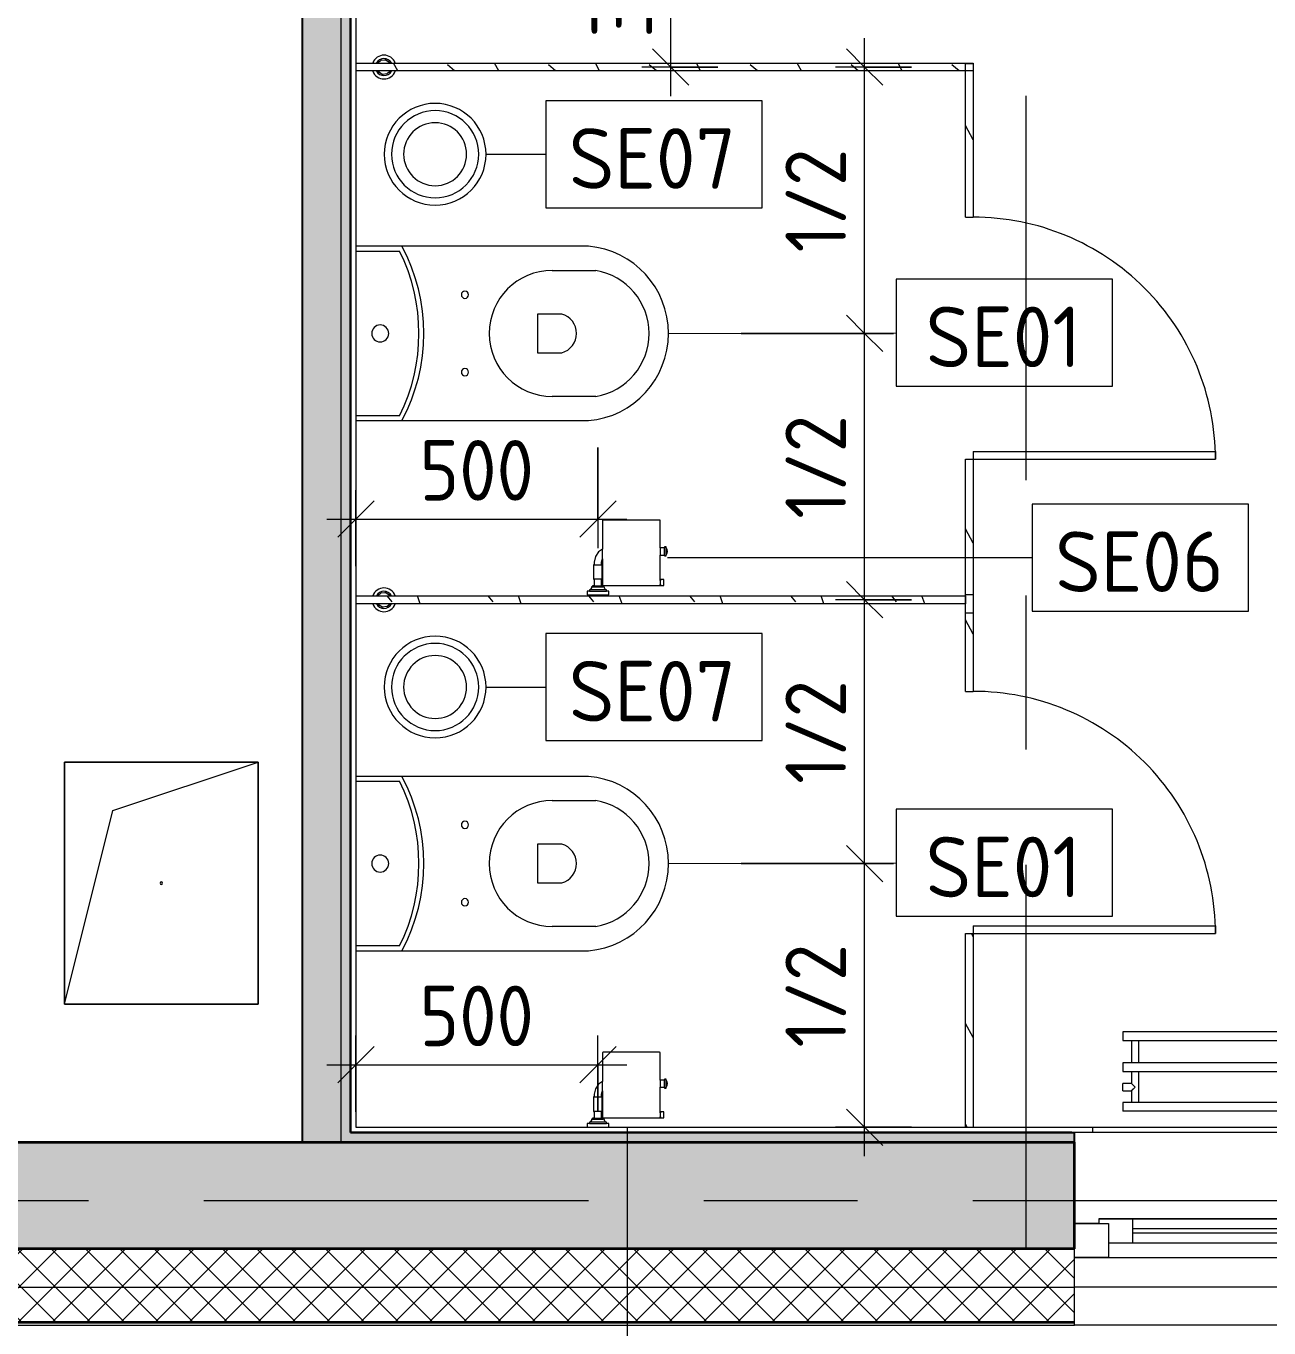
# Model space of a CAD drawing. Header units: millimetres. Extents: x 63482 to 319368, y -8553 to 29000.
# Drawn here: x 68496 to 71061, y -263 to 2425 of the extents above; entities that cross this region are included whole.
import ezdxf

# ---------------------------------------------------------------- set-up
doc = ezdxf.new("R2010")
doc.units = ezdxf.units.MM
doc.linetypes.add('Осевая', pattern=[1587.5, 317.5, -238.125, 793.75, -238.125])
for name, color, linetype, lineweight in [('A-ANNO-DIMS', 7, 'Continuous', 9), ('A-ANNO-DIMS-50', 7, 'Continuous', 9), ('A-DOOR', 7, 'Continuous', 9), ('A-GENM', 7, 'Continuous', 9), ('A-GLAZ', 7, 'Continuous', 9), ('A-GLAZ-1', 7, 'Continuous', 15), ('A-WALL', 7, 'Continuous', 9), ('I-WALL', 7, 'Continuous', 9), ('M-EQPM', 7, 'Continuous', 9), ('P-SANR-FIXT-IDEN', 7, 'Continuous', 9), ('Оси-2', 7, 'Осевая', 9)]:
    doc.layers.add(name, color=color, linetype=linetype, lineweight=lineweight)
for name, color, linetype, lineweight, true_color in [('A-DETL-GENF-1', 7, 'Continuous', 9, 0x4994b4), ('A-WALL-1', 7, 'Continuous', 25, 0x3c3c3c), ('A-WALL-2', 7, 'Continuous', 15, 0x3c3c3c), ('A-WALL-3', 7, 'Continuous', 35, 0x3c3c3c), ('A-WALL-FNSH-1', 7, 'Continuous', 15, 0x3c3c3c), ('A-WALL-FNSH-2', 7, 'Continuous', 9, 0x3c3c3c), ('P-SANR-FIXT-1', 7, 'Continuous', 15, 0x4994b4), ('S-WALL-ANLY', 7, 'Continuous', 15, 0x008040), ('S-WALL-ANLY-1', 7, 'Continuous', 5, 0x008040)]:
    doc.layers.add(name, color=color, linetype=linetype, lineweight=lineweight, true_color=true_color)
doc.styles.add('GOST Common', font='GOST_Common.ttf', dxfattribs={"height": 125})
doc.styles.add('ISOCPEUR', font='isocpeur.ttf', dxfattribs={"width": 0.9, "height": 125})
doc.dimstyles.new('ISO-2_5_0_9К_БОЛЬШОЙ', dxfattribs={"dimscale": 304.8, "dimtxt": 124.497647, "dimasz": 0.246063, "dimexe": 0.19685, "dimexo": 0.492126, "dimgap": 0, "dimtad": 1, "dimdec": 0, "dimrnd": 10, "dimzin": 0, "dimdsep": 46, "dimtxsty": 'ISOCPEUR', "dimblk1": 'OBLIQUE', "dimblk2": 'OBLIQUE', "dimsah": 1, "dimcen": 0.09, "dimdle": 0.19685, "dimazin": 0, "dimtfac": 1, "dimtdec": 4, "dimtix": 1, "dimtmove": 0, "dimatfit": 3, "dimfxl": 1, "dimtvp": 1, "dimtolj": 1, "dimtzin": 0, "dimarcsym": 2})
pattern_1 = [(0, (0, 0), (60.96, 15.24), [5.029, -40.691, 5.029, -40.691, -243.84]), (0, (0, 0), (60.96, 15.24), [-91.44, 5.029, -86.411, 5.029, -40.691, -106.68]), (0, (0, 0), (60.96, 15.24), [-228.6, 5.029, -25.451, 5.029, -71.171]), (120, (22.86, 7.62), (-43.678227, 45.1729086), [5.029, -40.691, 5.029, -40.691, -243.84]), (120, (22.86, 7.62), (-43.678227, 45.1729086), [-91.44, 5.029, -86.411, 5.029, -40.691, -106.68]), (120, (22.86, 7.62), (-43.678227, 45.1729086), [-228.6, 5.029, -25.451, 5.029, -71.171]), (240, (30.48, 38.1), (-17.281773, -60.4129086), [5.029, -40.691, 5.029, -40.691, -243.84]), (240, (30.48, 38.1), (-17.281773, -60.4129086), [-91.44, 5.029, -86.411, 5.029, -40.691, -106.68]), (240, (30.48, 38.1), (-17.281773, -60.4129086), [-228.6, 5.029, -25.451, 5.029, -71.171])]
pattern_2 = [(18.435, (-1212.785, 70388.855), (416.499926, 208.249954), [79.025, -579.519]), (49.399, (-1137.815, 70413.845), (1041.243719, 1249.505702), [38.399, -1881.572]), (46.848, (-1112.825, 70234.75), (2915.4795762, 3123.7701515), [91.346, -4475.934]), (19.983, (-1050.35, 70301.39), (1666.001328, 624.746965), [48.75, -2388.754]), (0, (-1212.79, 70318.05), (208.25, 208.25), [41.65, -166.6]), (28.443, (-1171.135, 70318.05), (-2707.2483879, -1457.75313005), [113.682, -5570.435]), (354.289, (-1071.175, 70372.195), (-1874.2483835, 208.263648), [41.858, -2051.029]), (39.806, (-1029.525, 70368.03), (-1041.24396, -833.007541), [32.53, -1593.955])]
pattern_3 = [(18.435, (-151, 70388.855), (416.499926, 208.249954), [79.025, -579.519]), (49.399, (-76.03, 70413.845), (1041.243719, 1249.505702), [38.399, -1881.572]), (46.848, (-51.04, 70234.75), (2915.4795762, 3123.7701515), [91.346, -4475.934]), (19.983, (11.435, 70301.39), (1666.001328, 624.746965), [48.75, -2388.754]), (0, (-151, 70318.05), (208.25, 208.25), [41.65, -166.6]), (28.443, (-109.35, 70318.05), (-2707.2483879, -1457.75313005), [113.682, -5570.435]), (354.289, (-9.39, 70372.195), (-1874.2483835, 208.263648), [41.858, -2051.029]), (39.806, (32.26, 70368.03), (-1041.24396, -833.007541), [32.53, -1593.955])]

# ---------------------------------------------------------------- blocks, each defined once
blk = doc.blocks.new('120_Окно_СКБ_1Ст - 120_Окно_СКБ_1Ст 900х2500_h_-V1-Фрагмент 3_1')
at = {"layer": 'A-GLAZ'}
for p, q in [((450, -57), (-450, -57)), ((-330, -107), (330, -107)), ((-450, -127), (-400, -127)), ((330, -117), (-330, -117)), ((400, -127), (450, -127))]:
    blk.add_line(p, q, dxfattribs=at)
at = {"layer": 'A-GLAZ-1'}
for p, q in [((-450, -127), (-450, -57)), ((-450, -57), (-380, -57)), ((-380, -57), (-380, -127)), ((380, -127), (380, -57)), ((380, -57), (450, -57)), ((450, -57), (450, -127)), ((380, -87), (-380, -87)), ((-380, -87), (-380, -127)), ((-330, -137), (-330, -87)), ((330, -137), (330, -87)), ((380, -127), (380, -87)), ((-380, -127), (-450, -127)), ((-380, -127), (-400, -127)), ((-400, -127), (-400, -137)), ((450, -127), (380, -127)), ((400, -127), (380, -127)), ((400, -137), (400, -127)), ((-400, -137), (400, -137)), ((400, -137), (-400, -137))]:
    blk.add_line(p, q, dxfattribs=at)
blk = doc.blocks.new('GM_Отверстие прямоугольное _в плите_ - Отверстие-21609437-Фрагмент 3_1')
at = {"layer": 'A-GENM'}
for p, q in [((-200, -250), (-200, 250)), ((-200, 250), (200, 250)), ((200, 250), (-200, 250)), ((-200, 250), (-200, -250)), ((-100, 150), (200, 250)), ((200, 250), (200, -250)), ((200, -250), (200, 250)), ((-200, -250), (-100, 150)), ((200, -250), (-200, -250)), ((-200, -250), (200, -250))]:
    blk.add_line(p, q, dxfattribs=at)
for start, end in [(360, 180), (180, 360)]:
    blk.add_arc((0, 0), 2.5, start, end, dxfattribs=at)
blk = doc.blocks.new('radiator_prado_classic_z_tip_30_po exemplyaru - Classic Z Тип 30-500-V3-Фрагмент 3_1')
at = {"layer": 'M-EQPM'}
for p, q in [((0, 228), (0, 210)), ((700, 228), (0, 228)), ((700, 210), (700, 228)), ((0, 210), (700, 210)), ((17.5, 210), (17.5, 164)), ((32.5, 164), (32.5, 210)), ((667.5, 210), (667.5, 164)), ((682.5, 164), (682.5, 210)), ((700, 164), (0, 164)), ((0, 164), (0, 146)), ((700, 146), (700, 164)), ((0, 146), (700, 146)), ((17.5, 146), (17.5, 121.5)), ((32.5, 82), (32.5, 146)), ((667.5, 146), (667.5, 82)), ((682.5, 121.5), (682.5, 146)), ((17.5, 121.5), (0, 121.5)), ((0, 106.5), (0, 121.5)), ((700, 121.5), (682.5, 121.5)), ((700, 121.5), (700, 106.5)), ((0, 106.5), (17.5, 106.5)), ((700, 82), (0, 82)), ((0, 82), (0, 64)), ((17.5, 106.5), (17.5, 82)), ((682.5, 82), (682.5, 106.5)), ((682.5, 106.5), (700, 106.5)), ((700, 64), (700, 82)), ((700, 64), (0, 64))]:
    blk.add_line(p, q, dxfattribs=at)
for points, knots in [([(25, 114), (24.5, 114.5), (23.6, 115.4), (22.4, 116.6), (21.6, 117.4), (21.1, 117.9), (20.8, 118.2), (20.5, 118.5), (20.2, 118.8), (19.8, 119.1), (19.6, 119.4), (19.3, 119.7), (19, 120), (18.7, 120.3), (18.5, 120.5), (18.3, 120.7), (18.1, 120.9), (17.9, 121.1), (17.8, 121.2), (17.7, 121.3), (17.5, 121.5), (17.5, 121.5), (17.5, 121.5)], [0, 0, 0, 0, 0.142857, 0.285714, 0.357143, 0.392857, 0.428571, 0.464286, 0.5, 0.535714, 0.571429, 0.607143, 0.642857, 0.678571, 0.714286, 0.75, 0.785714, 0.821429, 0.857143, 0.892857, 0.928571, 1, 1, 1, 1]), ([(17.5, 106.5), (17.5, 106.5), (17.5, 106.5), (17.7, 106.7), (17.8, 106.8), (17.9, 106.9), (18.1, 107.1), (18.3, 107.3), (18.5, 107.5), (18.7, 107.7), (19, 108), (19.3, 108.3), (19.6, 108.6), (19.8, 108.9), (20.3, 109.3), (20.7, 109.7), (21.1, 110.1), (21.6, 110.6), (22.4, 111.4), (23.6, 112.6), (24.5, 113.5), (25, 114)], [0, 0, 0, 0, 0.071429, 0.107143, 0.142857, 0.178571, 0.214286, 0.25, 0.285714, 0.321429, 0.357143, 0.392857, 0.428571, 0.464286, 0.5, 0.571429, 0.607143, 0.642857, 0.714286, 0.857143, 1, 1, 1, 1]), ([(675, 114), (675.5, 114.5), (676.4, 115.4), (677.6, 116.6), (678.4, 117.4), (678.9, 117.9), (679.2, 118.2), (679.5, 118.5), (679.8, 118.8), (680.1, 119.2), (680.4, 119.4), (680.7, 119.7), (681, 120), (681.3, 120.3), (681.5, 120.5), (681.7, 120.7), (681.9, 120.9), (682.1, 121.1), (682.2, 121.2), (682.3, 121.3), (682.5, 121.5), (682.5, 121.5), (682.5, 121.5)], [0, 0, 0, 0, 0.142857, 0.285714, 0.357143, 0.392857, 0.428571, 0.464286, 0.5, 0.535714, 0.571429, 0.607143, 0.642857, 0.678571, 0.714286, 0.75, 0.785714, 0.821429, 0.857143, 0.892857, 0.928571, 1, 1, 1, 1]), ([(682.5, 106.5), (682.5, 106.5), (682.5, 106.5), (682.3, 106.7), (682.2, 106.8), (682.1, 106.9), (681.9, 107.1), (681.7, 107.3), (681.5, 107.5), (681.3, 107.7), (681, 108), (680.7, 108.3), (680.4, 108.6), (680.1, 108.8), (679.7, 109.3), (679.3, 109.7), (678.9, 110.1), (678.4, 110.6), (677.6, 111.4), (676.4, 112.6), (675.5, 113.5), (675, 114)], [0, 0, 0, 0, 0.071429, 0.107143, 0.142857, 0.178571, 0.214286, 0.25, 0.285714, 0.321429, 0.357143, 0.392857, 0.428571, 0.464286, 0.5, 0.571429, 0.607143, 0.642857, 0.714286, 0.857143, 1, 1, 1, 1])]:
    blk.add_open_spline(points, degree=3, knots=knots, dxfattribs=at)
blk = doc.blocks.new('131_Сантехническая перегородка_Дверь - СД-1-29846662-Фрагмент 3_1')
at = {"layer": 'A-DOOR'}
h = blk.add_hatch(dxfattribs=at)
h.set_pattern_fill('FP_12', color=256, style=0, pattern_type=2)
h.set_pattern_definition(pattern_2)
h.paths.add_polyline_path([(817.3, 8), (817.3, -8), (1134.7, -8), (1134.7, 8)])
at = {"layer": 'A-GENM'}
h = blk.add_hatch(dxfattribs=at)
h.set_pattern_fill('FP_12', color=256, style=0, pattern_type=2)
h.set_pattern_definition(pattern_2)
h.paths.add_polyline_path([(0, 8), (0, -8), (317.3, -8), (317.3, 8)])
at = {"layer": 'A-DOOR'}
for p, q in [((333.3, -8), (317.3, -8)), ((317.3, -8), (317.3, -508)), ((333.3, -8), (333.3, -508)), ((333.3, -508), (317.3, -508))]:
    blk.add_line(p, q, dxfattribs=at)
blk.add_arc((317.3, -8), 500, 270, 0, dxfattribs=at)
at = {"layer": 'A-GENM'}
for p, q in [((0, 8), (317.3, 8)), ((0, 8), (0, -8)), ((317.3, 8), (317.3, -8)), ((817.3, 8), (1134.7, 8)), ((817.3, 8), (817.3, -8)), ((1134.7, 8), (1134.7, -8)), ((317.3, -8), (0, -8)), ((1134.7, -8), (817.3, -8))]:
    blk.add_line(p, q, dxfattribs=at)
blk = doc.blocks.new('131_Сантехническая перегородка_Дверь_сдвиг_ - СД-1-30819161-Фрагмент 3_1')
at = {"layer": 'A-DOOR'}
h = blk.add_hatch(dxfattribs=at)
h.set_pattern_fill('FP_15', color=256, style=0, pattern_type=2)
h.set_pattern_definition(pattern_3)
h.paths.add_polyline_path([(900, 8), (900, -8), (1100, -8), (1100, 8)])
at = {"layer": 'A-GENM'}
h = blk.add_hatch(dxfattribs=at)
h.set_pattern_fill('FP_15', color=256, style=0, pattern_type=2)
h.set_pattern_definition(pattern_3)
h.paths.add_polyline_path([(0, 8), (0, -8), (400, -8), (400, 8)])
at = {"layer": 'A-DOOR'}
for p, q in [((416, -8), (400, -8)), ((400, -8), (400, -508)), ((416, -8), (416, -508)), ((416, -508), (400, -508))]:
    blk.add_line(p, q, dxfattribs=at)
blk.add_arc((400, -8), 500, 270, 0, dxfattribs=at)
at = {"layer": 'A-GENM'}
for p, q in [((0, 8), (400, 8)), ((400, 8), (400, -8)), ((900, 8), (1100, 8)), ((900, 8), (900, -8)), ((1100, 8), (1100, -8)), ((400, -8), (0, -8)), ((1100, -8), (900, -8))]:
    blk.add_line(p, q, dxfattribs=at)
blk = doc.blocks.new('131_Сантехническая перегородка - СП-4-30850764-Фрагмент 3_1')
at = {"layer": 'A-GENM'}
h = blk.add_hatch(dxfattribs=at)
h.set_pattern_fill('FP_16', color=256, style=0, pattern_type=2)
h.set_pattern_definition([(108.435, (-69066.66, -2340), (-208.249954, 416.499926), [79.025, -579.519]), (139.399, (-69091.653, -2265.03), (-1249.505702, 1041.243719), [38.399, -1881.572]), (136.848, (-68912.558, -2240.04), (-3123.769422, 2915.4788923), [91.346, -4475.934]), (109.983, (-68979.198, -2177.565), (-624.746965, 1666.001328), [48.75, -2388.754]), (90, (-68995.86, -2340), (-208.25, 208.25), [41.65, -166.6]), (118.443, (-68995.858, -2298.35), (1457.75313005, -2707.2483879), [113.682, -5570.435]), (84.289, (-69050.003, -2198.39), (-208.263648, -1874.2483835), [41.858, -2051.029]), (129.806, (-69045.838, -2156.74), (833.007541, -1041.24396), [32.53, -1593.955])])
h.paths.add_polyline_path([(1330, -8), (1330, 8), (56.1, 8), (56.1, -8), (748.1, -8)])
for p, q in [((56.1, 8), (1330, 8)), ((1330, 8), (1330, -8)), ((1330, -8), (56.1, -8))]:
    blk.add_line(p, q, dxfattribs=at)
at = {"layer": 'A-GENM', "flags": 128}
for points in [[(126.7, 8), (117.9, 14.5), (107.1, 13.4), (101.1, 8)], [(101.1, -8), (109.9, -14.5), (120.7, -13.4), (126.7, -8)]]:
    blk.add_lwpolyline(points, dxfattribs=at)
at = {"layer": 'A-GENM'}
for radius, start, end in [(24.6, 19.9113, 160.0887), (17.6, 28.9731, 151.0269), (15.1, 126.8617, 139.5341), (15.1, 78.8699, 82.6459), (15.1, 40.4659, 53.124), (24.6, 199.9113, 340.0887), (17.6, 208.9731, 331.0269), (15.1, 220.4659, 233.124), (15.1, 258.8699, 262.6459), (15.1, 306.8617, 319.5341)]:
    blk.add_arc((113.9, 0), radius, start, end, dxfattribs=at)
blk = doc.blocks.new('131_Сантехническая перегородка - СП-4-30850728-Фрагмент 3_1')
at = {"layer": 'A-GENM'}
h = blk.add_hatch(dxfattribs=at)
h.set_pattern_fill('FP_17', color=256, style=0, pattern_type=2)
h.set_pattern_definition([(108.435, (-69050.52, -1240), (-208.249954, 416.499926), [79.025, -579.519]), (139.399, (-69075.51, -1165.03), (-1249.505702, 1041.243719), [38.399, -1881.572]), (136.848, (-68896.414, -1140.04), (-3123.769422, 2915.4788923), [91.346, -4475.934]), (109.983, (-68963.054, -1077.565), (-624.746965, 1666.001328), [48.75, -2388.754]), (90, (-68979.71, -1240), (-208.25, 208.25), [41.65, -166.6]), (118.443, (-68979.714, -1198.35), (1457.75313005, -2707.2483879), [113.682, -5570.435]), (84.289, (-69033.86, -1098.39), (-208.263648, -1874.2483835), [41.858, -2051.029]), (129.806, (-69029.694, -1056.74), (833.007541, -1041.24396), [32.53, -1593.955])])
h.paths.add_polyline_path([(1330, -8), (1330, 8), (72.2, 8), (72.2, -8), (764.2, -8)])
for p, q in [((72.2, 8), (1330, 8)), ((1330, 8), (1330, -8)), ((1330, -8), (72.2, -8))]:
    blk.add_line(p, q, dxfattribs=at)
at = {"layer": 'A-GENM', "flags": 128}
for points in [[(142.8, 8), (134.1, 14.5), (123.2, 13.4), (117.3, 8)], [(117.3, -8), (126, -14.5), (136.9, -13.4), (142.8, -8)]]:
    blk.add_lwpolyline(points, dxfattribs=at)
at = {"layer": 'A-GENM'}
for radius, start, end in [(24.6, 19.9113, 160.0887), (17.6, 28.9731, 151.0269), (15.1, 126.8617, 139.5341), (15.1, 78.8699, 82.6459), (15.1, 40.4659, 53.124), (24.6, 199.9113, 340.0887), (17.6, 208.9731, 331.0269), (15.1, 220.4659, 233.124), (15.1, 258.8699, 262.6459), (15.1, 306.8617, 319.5341)]:
    blk.add_arc((130, 0), radius, start, end, dxfattribs=at)
blk = doc.blocks.new('мусорная корзина - Round_ Metal-30590745-Фрагмент 3_1')
at = {"layer": 'P-SANR-FIXT-1'}
for radius, start, end in [(105, 0, 180), (90, 360, 180), (65, 0, 180), (105, 180, 360), (90, 180, 360), (65, 180, 360)]:
    blk.add_arc((0, 0), radius, start, end, dxfattribs=at)
blk = doc.blocks.new('WC Seat_2 with Cistern-Wall Based - 640 x 360mm-30580118-Фрагмент 3_1')
at = {"layer": 'P-SANR-FIXT-1'}
for p, q in [((-55, 485.5), (-55, 100.5)), ((-5, 410.5), (-5, 500.5)), ((255, 500.5), (255, 410.5)), ((305, 100.5), (305, 485.5)), ((85, 430.5), (85, 380.5)), ((165, 380.5), (165, 430.5)), ((85, 380.5), (165, 380.5)), ((-55, 100.5), (-55, 5.5)), ((-45, 5.5), (-45, 95.6)), ((295, 95.6), (295, 5.5)), ((305, 5.5), (305, 100.5))]:
    blk.add_line(p, q, dxfattribs=at)
for centre, radius, start, end in [((125, 469.8), 180.7, 4.9791, 175.0209), ((125, 478.7), 131.8, 9.5273, 170.4727), ((125, 418.8), 41.7, 16.2602, 163.7398), ((125, 410.5), 130, 180, 360), ((45, 230.5), 7.5, 0, 180), ((45, 230.5), 7.5, 180, 360), ((205, 230.5), 7.5, 0, 180), ((205, 230.5), 7.5, 180, 360), ((125, -237), 382.5, 61.9275, 118.0725), ((125, -247), 382.5, 63.6122, 116.3878), ((125, 55.5), 17.5, 0, 180), ((125, 55.5), 17.5, 180, 360)]:
    blk.add_arc(centre, radius, start, end, dxfattribs=at)
blk = doc.blocks.new('Sanitary_Toilet-Accessories_Gessi_Wall-mounted-paper-roll-holder-65449 - Chrome-30916167-Фрагмент 3_1')
at = {"layer": 'A-DETL-GENF-1'}
for p, q in [((69687.4, 1404.7), (69685.8, 1404.5)), ((69685.8, 1404.5), (69685.8, 1344.4)), ((69803.5, 1404.7), (69687.4, 1404.7)), ((69804.8, 1404.5), (69803.5, 1404.7)), ((69804.8, 1347.5), (69804.8, 1404.5)), ((69685.8, 1344.4), (69677.4, 1338.8)), ((69685.8, 1324.9), (69685.8, 1344.4)), ((69804.8, 1347.5), (69804.8, 1332.5)), ((69813.8, 1347.5), (69804.8, 1347.5)), ((69813.8, 1349.5), (69813.8, 1347.5)), ((69817.3, 1349.5), (69813.8, 1349.5)), ((69813.8, 1332.5), (69813.8, 1347.5)), ((69817.3, 1347.5), (69817.3, 1349.5)), ((69817.3, 1332.5), (69817.3, 1347.5)), ((69819.1, 1344), (69817.3, 1347.5)), ((69671, 1329.3), (69668.8, 1318)), ((69668.8, 1318), (69668.8, 1312.5)), ((69677.4, 1338.8), (69671, 1329.3)), ((69683.8, 1318), (69684.9, 1323.5)), ((69683.8, 1312.5), (69683.8, 1318)), ((69684.9, 1323.5), (69685.8, 1324.9)), ((69685.8, 1324.9), (69685.8, 1279.7)), ((69804.8, 1332.5), (69813.8, 1332.5)), ((69804.8, 1279.7), (69804.8, 1332.5)), ((69813.8, 1332.5), (69813.8, 1330.5)), ((69813.8, 1330.5), (69817.3, 1330.5)), ((69817.3, 1332.5), (69819.1, 1336)), ((69817.3, 1330.5), (69817.3, 1332.5)), ((69819.8, 1340), (69819.1, 1344)), ((69819.1, 1336), (69819.8, 1340)), ((69667.3, 1312.5), (69667.3, 1282.5)), ((69668.8, 1312.5), (69667.3, 1312.5)), ((69668.8, 1312.5), (69683.8, 1312.5)), ((69685.3, 1312.5), (69683.8, 1312.5)), ((69685.3, 1282.5), (69685.3, 1312.5)), ((69663, 1264.5), (69662, 1262.6)), ((69663.3, 1266.5), (69663, 1264.5)), ((69665.3, 1266.5), (69663.3, 1266.5)), ((69665.3, 1269), (69665.3, 1266.5)), ((69668.8, 1269), (69665.3, 1269)), ((69665.3, 1266.5), (69687.3, 1266.5)), ((69667.3, 1282.5), (69668.8, 1282.5)), ((69667.3, 1269), (69685.8, 1269)), ((69683.8, 1282.5), (69668.8, 1282.5)), ((69668.8, 1282.5), (69668.8, 1269)), ((69683.8, 1282.5), (69685.3, 1282.5)), ((69683.8, 1279.7), (69683.8, 1282.5)), ((69683.8, 1271.7), (69683.8, 1279.7)), ((69685.8, 1279.7), (69683.8, 1279.7)), ((69683.8, 1271.7), (69685.8, 1271.7)), ((69683.8, 1269), (69683.8, 1271.7)), ((69687.3, 1269), (69683.8, 1269)), ((69685.8, 1279.7), (69685.8, 1271.7)), ((69685.8, 1271.7), (69685.8, 1269.7)), ((69685.8, 1269.7), (69804.8, 1269.7)), ((69687.3, 1266.5), (69687.3, 1269)), ((69689.3, 1266.5), (69687.3, 1266.5)), ((69689.6, 1264.5), (69689.3, 1266.5)), ((69690.5, 1262.6), (69689.6, 1264.5)), ((69804.8, 1279.7), (69804.8, 1271.7)), ((69805.8, 1279.7), (69804.8, 1279.7)), ((69804.8, 1271.7), (69805.8, 1271.7)), ((69804.8, 1269.7), (69804.8, 1271.7)), ((69805.8, 1281.7), (69805.8, 1279.7)), ((69812.3, 1281.7), (69805.8, 1281.7)), ((69805.8, 1271.7), (69805.8, 1279.7)), ((69805.8, 1271.7), (69805.8, 1269.7)), ((69805.8, 1269.7), (69812.3, 1269.7)), ((69812.3, 1269.7), (69812.3, 1281.7)), ((69653.8, 1258), (69653.8, 1250)), ((69658.8, 1258), (69653.8, 1258)), ((69653.8, 1250), (69698.8, 1250)), ((69660.5, 1261.2), (69658.8, 1260.5)), ((69693.7, 1260.5), (69658.8, 1260.5)), ((69658.8, 1260.5), (69658.8, 1258)), ((69658.8, 1258), (69693.8, 1258)), ((69662, 1262.6), (69660.5, 1261.2)), ((69692, 1261.2), (69690.5, 1262.6)), ((69693.7, 1260.5), (69692, 1261.2)), ((69693.8, 1258), (69693.7, 1260.5)), ((69698.8, 1258), (69693.8, 1258)), ((69698.8, 1250), (69698.8, 1258))]:
    blk.add_line(p, q, dxfattribs=at)
blk = doc.blocks.new('Sanitary_Toilet-Accessories_Gessi_Wall-mounted-paper-roll-holder-65449 - Chrome-V16-Фрагмент 3_1')
at = {"layer": 'A-DETL-GENF-1'}
for p, q in [((69687.4, 305.7), (69685.8, 305.6)), ((69685.8, 305.6), (69685.8, 245.4)), ((69803.5, 305.7), (69687.4, 305.7)), ((69804.8, 305.6), (69803.5, 305.7)), ((69804.8, 248.5), (69804.8, 305.6)), ((69685.8, 245.4), (69677.4, 239.9)), ((69685.8, 225.9), (69685.8, 245.4)), ((69804.8, 248.5), (69804.8, 233.5)), ((69813.8, 248.5), (69804.8, 248.5)), ((69813.8, 250.5), (69813.8, 248.5)), ((69817.3, 250.5), (69813.8, 250.5)), ((69813.8, 233.5), (69813.8, 248.5)), ((69817.3, 248.5), (69817.3, 250.5)), ((69817.3, 233.5), (69817.3, 248.5)), ((69819.1, 245), (69817.3, 248.5)), ((69819.8, 241), (69819.1, 245)), ((69671, 230.3), (69668.8, 219)), ((69668.8, 219), (69668.8, 213.5)), ((69677.4, 239.9), (69671, 230.3)), ((69683.8, 219), (69684.9, 224.5)), ((69683.8, 213.5), (69683.8, 219)), ((69684.9, 224.5), (69685.8, 225.9)), ((69685.8, 225.9), (69685.8, 180.7)), ((69804.8, 233.5), (69813.8, 233.5)), ((69804.8, 180.7), (69804.8, 233.5)), ((69813.8, 233.5), (69813.8, 231.5)), ((69813.8, 231.5), (69817.3, 231.5)), ((69817.3, 233.5), (69819.1, 237)), ((69817.3, 231.5), (69817.3, 233.5)), ((69819.1, 237), (69819.8, 241)), ((69667.3, 213.5), (69667.3, 183.5)), ((69668.8, 213.5), (69667.3, 213.5)), ((69668.8, 213.5), (69683.8, 213.5)), ((69685.3, 213.5), (69683.8, 213.5)), ((69685.3, 183.5), (69685.3, 213.5)), ((69660.5, 162.2), (69658.8, 161.5)), ((69693.7, 161.5), (69658.8, 161.5)), ((69658.8, 161.5), (69658.8, 159)), ((69662, 163.6), (69660.5, 162.2)), ((69663, 165.5), (69662, 163.6)), ((69663.3, 167.5), (69663, 165.5)), ((69665.3, 167.5), (69663.3, 167.5)), ((69665.3, 170), (69665.3, 167.5)), ((69668.8, 170), (69665.3, 170)), ((69665.3, 167.5), (69687.3, 167.5)), ((69667.3, 183.5), (69668.8, 183.5)), ((69667.3, 170), (69685.8, 170)), ((69683.8, 183.5), (69668.8, 183.5)), ((69668.8, 183.5), (69668.8, 170)), ((69683.8, 183.5), (69685.3, 183.5)), ((69683.8, 180.7), (69683.8, 183.5)), ((69683.8, 172.7), (69683.8, 180.7)), ((69685.8, 180.7), (69683.8, 180.7)), ((69683.8, 172.7), (69685.8, 172.7)), ((69683.8, 170), (69683.8, 172.7)), ((69687.3, 170), (69683.8, 170)), ((69685.8, 180.7), (69685.8, 172.7)), ((69685.8, 172.7), (69685.8, 170.7)), ((69685.8, 170.7), (69804.8, 170.7)), ((69687.3, 167.5), (69687.3, 170)), ((69689.3, 167.5), (69687.3, 167.5)), ((69689.6, 165.5), (69689.3, 167.5)), ((69690.5, 163.6), (69689.6, 165.5)), ((69692, 162.2), (69690.5, 163.6)), ((69693.7, 161.5), (69692, 162.2)), ((69693.8, 159), (69693.7, 161.5)), ((69804.8, 180.7), (69804.8, 172.7)), ((69805.8, 180.7), (69804.8, 180.7)), ((69804.8, 172.7), (69805.8, 172.7)), ((69804.8, 170.7), (69804.8, 172.7)), ((69805.8, 182.7), (69805.8, 180.7)), ((69812.3, 182.7), (69805.8, 182.7)), ((69805.8, 172.7), (69805.8, 180.7)), ((69805.8, 172.7), (69805.8, 170.7)), ((69805.8, 170.7), (69812.3, 170.7)), ((69812.3, 170.7), (69812.3, 182.7)), ((69653.8, 159), (69653.8, 151)), ((69658.8, 159), (69653.8, 159)), ((69658.8, 159), (69693.8, 159)), ((69698.8, 159), (69693.8, 159)), ((69698.8, 151), (69698.8, 159))]:
    blk.add_line(p, q, dxfattribs=at)
blk = doc.blocks.new('М_сантехническая_рамка1 - В рамке-30590747-Фрагмент 3_1')
at = {"layer": 'P-SANR-FIXT-IDEN'}
for p, q in [((4.293, 2.24), (-4.639, 2.24)), ((-4.639, 2.24), (-4.639, -2.178)), ((4.293, -2.178), (4.293, 2.24)), ((-4.639, -2.178), (4.293, -2.178))]:
    blk.add_line(p, q, dxfattribs=at)
blk = doc.blocks.new('DIMBLOCK7-Фрагмент 3_1')
at = {"layer": 'A-ANNO-DIMS-50', "lineweight": 20}
for p, q in [((69826.7, 2698), (69789.2, 2735.5)), ((69826.7, 2698), (69864.2, 2660.5)), ((69826.7, 2340), (69789.2, 2377.5)), ((69826.7, 2340), (69864.2, 2302.5))]:
    blk.add_line(p, q, dxfattribs=at)
at = {"layer": 'A-ANNO-DIMS-50'}
for p, q in [((69707.5, 2698), (69886.7, 2698)), ((69826.7, 2698), (69707.5, 2698)), ((69826.7, 2280), (69826.7, 2698)), ((69923.7, 2340), (69766.7, 2340)), ((69826.7, 2340), (69923.7, 2340))]:
    blk.add_line(p, q, dxfattribs=at)
at = {"layer": 'A-ANNO-DIMS-50', "color": 0, "insert": (69663.4, 2400.5), "char_height": 125, "width": 284.429, "attachment_point": 1, "rotation": 90, "line_spacing_factor": 1.149209, "style": 'ISOCPEUR'}
blk.add_mtext('360', dxfattribs=at)
blk = doc.blocks.new('_Oblique')
at = {"color": 0, "linetype": 'ByBlock', "lineweight": -2}
blk.add_line((-0.5, -0.5), (0.5, 0.5), dxfattribs=at)
blk = doc.blocks.new('DIMBLOCK10-Фрагмент 3_1')
at = {"layer": 'A-ANNO-DIMS-50', "lineweight": 20}
for p, q in [((70226.7, 1790), (70189.2, 1827.5)), ((70226.7, 1790), (70264.2, 1752.5)), ((70226.7, 1240), (70189.2, 1277.5)), ((70226.7, 1240), (70264.2, 1202.5))]:
    blk.add_line(p, q, dxfattribs=at)
at = {"layer": 'A-ANNO-DIMS-50'}
for p, q in [((69972, 1790), (70286.7, 1790)), ((70226.7, 1790), (69972, 1790)), ((70226.7, 1180), (70226.7, 1790)), ((70323.7, 1240), (70166.7, 1240)), ((70226.7, 1240), (70323.7, 1240))]:
    blk.add_line(p, q, dxfattribs=at)
at = {"layer": 'A-ANNO-DIMS-50', "color": 0, "insert": (70063.4, 1407.3), "char_height": 125, "width": 258.572, "attachment_point": 1, "rotation": 90, "line_spacing_factor": 1.149209, "style": 'ISOCPEUR'}
blk.add_mtext('1/2', dxfattribs=at)
blk = doc.blocks.new('DIMBLOCK11-Фрагмент 3_1')
at = {"layer": 'A-ANNO-DIMS-50'}
for p, q in [((70226.7, 1790), (70226.7, 2400)), ((70323.7, 2340), (70166.7, 2340)), ((70226.7, 2340), (70323.7, 2340)), ((69972, 1790), (70286.7, 1790)), ((70226.7, 1790), (69972, 1790))]:
    blk.add_line(p, q, dxfattribs=at)
at = {"layer": 'A-ANNO-DIMS-50', "lineweight": 20}
for p, q in [((70226.7, 2340), (70189.2, 2377.5)), ((70226.7, 2340), (70264.2, 2302.5)), ((70226.7, 1790), (70189.2, 1827.5)), ((70226.7, 1790), (70264.2, 1752.5))]:
    blk.add_line(p, q, dxfattribs=at)
at = {"layer": 'A-ANNO-DIMS-50', "color": 0, "insert": (70063.4, 1957.3), "char_height": 125, "width": 258.572, "attachment_point": 1, "rotation": 90, "line_spacing_factor": 1.149209, "style": 'ISOCPEUR'}
blk.add_mtext('1/2', dxfattribs=at)
blk = doc.blocks.new('DIMBLOCK12-Фрагмент 3_1')
at = {"layer": 'A-ANNO-DIMS-50', "lineweight": 20}
for p, q in [((70226.7, 695.5), (70189.2, 733)), ((70226.7, 695.5), (70264.2, 658)), ((70226.7, 151), (70189.2, 188.5)), ((70226.7, 151), (70264.2, 113.5))]:
    blk.add_line(p, q, dxfattribs=at)
at = {"layer": 'A-ANNO-DIMS-50'}
for p, q in [((69972, 695.5), (70286.7, 695.5)), ((70226.7, 695.5), (69972, 695.5)), ((70226.7, 91), (70226.7, 695.5)), ((70323.7, 151), (70166.7, 151)), ((70226.7, 151), (70323.7, 151))]:
    blk.add_line(p, q, dxfattribs=at)
at = {"layer": 'A-ANNO-DIMS-50', "color": 0, "insert": (70063.4, 315.5), "char_height": 125, "width": 258.572, "attachment_point": 1, "rotation": 90, "line_spacing_factor": 1.149209, "style": 'ISOCPEUR'}
blk.add_mtext('1/2', dxfattribs=at)
blk = doc.blocks.new('DIMBLOCK13-Фрагмент 3_1')
at = {"layer": 'A-ANNO-DIMS-50'}
for p, q in [((70226.7, 695.5), (70226.7, 1300)), ((70323.7, 1240), (70166.7, 1240)), ((70226.7, 1240), (70323.7, 1240)), ((69972, 695.5), (70286.7, 695.5)), ((70226.7, 695.5), (69972, 695.5))]:
    blk.add_line(p, q, dxfattribs=at)
at = {"layer": 'A-ANNO-DIMS-50', "lineweight": 20}
for p, q in [((70226.7, 1240), (70189.2, 1277.5)), ((70226.7, 1240), (70264.2, 1202.5)), ((70226.7, 695.5), (70189.2, 733)), ((70226.7, 695.5), (70264.2, 658))]:
    blk.add_line(p, q, dxfattribs=at)
at = {"layer": 'A-ANNO-DIMS-50', "color": 0, "insert": (70063.4, 860), "char_height": 125, "width": 258.572, "attachment_point": 1, "rotation": 90, "line_spacing_factor": 1.149209, "style": 'ISOCPEUR'}
blk.add_mtext('1/2', dxfattribs=at)
blk = doc.blocks.new('DIMBLOCK17-Фрагмент 3_1')
at = {"layer": 'A-ANNO-DIMS-50'}
for p, q in [((69176.9, 183.1), (69176.9, 340.1)), ((69676.3, 183.1), (69676.3, 340.1)), ((69116.9, 280.1), (69736.3, 280.1)), ((69176.9, 280.1), (69176.9, 183.1)), ((69676.3, 280.1), (69676.3, 183.1))]:
    blk.add_line(p, q, dxfattribs=at)
at = {"layer": 'A-ANNO-DIMS-50', "lineweight": 20}
for p, q in [((69176.9, 280.1), (69214.4, 317.6)), ((69676.3, 280.1), (69713.8, 317.6)), ((69176.9, 280.1), (69139.4, 242.6)), ((69676.3, 280.1), (69638.8, 242.6))]:
    blk.add_line(p, q, dxfattribs=at)
at = {"layer": 'A-ANNO-DIMS-50', "color": 0, "insert": (69308.1, 443.4), "char_height": 125, "width": 284.429, "attachment_point": 1, "line_spacing_factor": 1.149209, "style": 'ISOCPEUR'}
blk.add_mtext('500', dxfattribs=at)
blk = doc.blocks.new('DIMBLOCK18-Фрагмент 3_1')
at = {"layer": 'A-ANNO-DIMS-50'}
for p, q in [((69676.3, 1554.7), (69676.3, 1346.6)), ((69676.3, 1406.6), (69676.3, 1554.7)), ((69176.9, 1309.6), (69176.9, 1466.6)), ((69116.9, 1406.6), (69736.3, 1406.6)), ((69176.9, 1406.6), (69176.9, 1309.6))]:
    blk.add_line(p, q, dxfattribs=at)
at = {"layer": 'A-ANNO-DIMS-50', "lineweight": 20}
for p, q in [((69176.9, 1406.6), (69214.4, 1444.1)), ((69676.3, 1406.6), (69713.8, 1444.1)), ((69176.9, 1406.6), (69139.4, 1369.1)), ((69676.3, 1406.6), (69638.8, 1369.1))]:
    blk.add_line(p, q, dxfattribs=at)
at = {"layer": 'A-ANNO-DIMS-50', "color": 0, "insert": (69308.1, 1569.9), "char_height": 125, "width": 284.429, "attachment_point": 1, "line_spacing_factor": 1.149209, "style": 'ISOCPEUR'}
blk.add_mtext('500', dxfattribs=at)

msp = doc.modelspace()

# ---------------------------------------------------------------- hatches: boundary and pattern name
at = {"layer": 'A-WALL'}
h = msp.add_hatch(dxfattribs=at)
h.set_pattern_fill('FP_2', color=256, style=0, pattern_type=2)
h.set_pattern_definition([(45, (0, 0), (-35.35534, 35.35534), []), (135, (0, 0), (-35.35534, -35.35534), [])])
h.paths.add_polyline_path([(72561.9, -250), (72561.9, -100), (71560, -100), (71560, -250), (72177.1, -250)])
h.paths.add_polyline_path([(66160, -250), (66160, -100), (65160, -100), (65160, -250), (65252.3, -250)])
h.paths.add_polyline_path([(70660, -250), (70660, -100), (67060, -100), (67060, -250), (69868.9, -250)])
at = {"layer": 'I-WALL'}
h = msp.add_hatch(dxfattribs=at)
h.set_pattern_fill('FP_4', color=256, style=0, pattern_type=2)
h.set_pattern_definition([(135, (0, 0), (-37.717076, -37.717076), [53.34, -8.89, 1.778, -8.89]), (135, (0, 37.694), (-37.717076, -37.717076), []), (50, (0, 0), (63.763904, -5.57885), [6.668, -73.343]), (355, (0, 0), (-12.334876, 66.869514), [5.334, -58.674]), (100.451, (5.314, -0.465), (51.43036, 61.29098), [5.667, -62.332]), (46.184, (0, 17.78), (94.87722, -14.71484), [10.001, -110.014]), (96.636, (7.91, 16.55), (83.09115, 86.5993), [8.5, -93.497]), (351.184, (0, 17.78), (83.09204, 86.59928), [8.001, -88.011]), (21, (8.89, 13.335), (53.064487, -35.792726), [6.667, -73.342]), (326, (8.89, 13.335), (21.63066, 64.46546), [5.334, -58.674]), (71.451, (13.31, 10.35), (74.69646, 28.672367), [5.667, -62.332]), (37.5, (0, 0), (1.080413, 29.594271), [1.676, -56.286, 1.676, -57.887, -58.896]), (37.5, (0, 0), (1.080413, 29.594271), [-117.526, 1.676, -57.22]), (7.5, (0, 0), (23.386368, 35.063507), [1.676, -32.283, 1.676, -54.953, -22.447]), (7.5, (0, 0), (23.386368, 35.063507), [-90.589, 1.676, -20.771]), (327.5, (-19.825, 0), (47.456567, -2.005468), [1.676, -20.549, 1.676, -67.666, -92.012]), (327.5, (-19.825, 0), (47.456567, -2.005468), [-91.567, 1.676, -90.335]), (317.5, (-28.715, 0), (51.844948, 8.89904), [1.676, -27.216, 1.676, -44.374, -65.342]), (317.5, (-28.715, 0), (51.844948, 8.89904), [-74.943, 1.676, -63.665])])
h.paths.add_polyline_path([(69145.9, 120), (69145.9, 3760), (69065.9, 3760), (69065.9, 120)])
h = msp.add_hatch(dxfattribs=at)
h.set_pattern_fill('FP_10', color=256, style=0, pattern_type=2)
h.set_pattern_definition(pattern_1)
h.paths.add_polyline_path([(69145.9, 120), (69165.9, 120), (69165.9, 3740), (69145.9, 3740), (69145.9, 863.4)])
h = msp.add_hatch(dxfattribs=at)
h.set_pattern_fill('FP_10', color=256, style=0, pattern_type=2)
h.set_pattern_definition(pattern_1)
h.paths.add_polyline_path([(70445.9, 120), (70660, 120), (70660, 140), (69165.9, 140), (69165.9, 120), (69868.9, 120)])
h.paths.add_polyline_path([(71860, 120), (71860, 140), (71560, 140), (71560, 120), (71600.1, 120)])
h = msp.add_hatch(dxfattribs=at)
h.set_pattern_fill('FP_3', color=256, style=0, pattern_type=2)
h.set_pattern_definition([(45, (0, 0), (-28.512667, 28.512667), []), (45, (28.51, 0), (-28.512667, 28.512667), [50.403, -10.081, 1.676, -8.404])])
h.paths.add_polyline_path([(66160, -100), (66160, 120), (65910, 120), (65910, -100)])
h.paths.add_polyline_path([(67560.6, -100), (70660, -100), (70660, 120), (67060, 120), (67060, -100)])
h.paths.add_polyline_path([(71560, -100), (71860, -100), (71860, 120), (71560, 120), (71560, 95.9)])

# ---------------------------------------------------------------- linework, layer by layer
at = {"layer": 'A-WALL'}
for p, q in [((69145.9, 3760), (69145.9, 120)), ((67060, -250), (70660, -250)), ((71560, -258), (70660, -258))]:
    msp.add_line(p, q, dxfattribs=at)
at = {"layer": 'A-WALL-1'}
for p, q in [((69065.9, 3760), (69065.9, 120)), ((69165.9, 140), (69165.9, 3740)), ((69165.9, 140), (70660, 140)), ((70660, 120), (70660, 140))]:
    msp.add_line(p, q, dxfattribs=at)
at = {"layer": 'A-WALL-2'}
msp.add_line((70660, -250), (70660, -100), dxfattribs=at)
at = {"layer": 'A-WALL-3'}
for p, q in [((67060, 120), (70660, 120)), ((70660, -100), (70660, 120)), ((70660, -100), (67060, -100))]:
    msp.add_line(p, q, dxfattribs=at)
at = {"layer": 'A-WALL-FNSH-1'}
for p, q in [((69166.9, 141), (69166.9, 3739)), ((70654.5, 141), (69166.9, 141)), ((70654.5, 140), (70654.5, 141)), ((67060, -253), (70660, -253)), ((70660, -253), (70660, -250))]:
    msp.add_line(p, q, dxfattribs=at)
at = {"layer": 'A-WALL-FNSH-2'}
for p, q in [((67060, -258), (70660, -258)), ((70660, -258), (70660, -253))]:
    msp.add_line(p, q, dxfattribs=at)
at = {"layer": 'I-WALL'}
for p, q in [((69176.9, 3728.5), (69176.9, 151)), ((69176.9, 151), (71829, 151)), ((71560, 140), (70660, 140)), ((70697.5, 151), (70697.5, 140))]:
    msp.add_line(p, q, dxfattribs=at)
at = {"layer": 'P-SANR-FIXT-IDEN'}
for p, q in [((69445.3, 2160), (69568.5, 2160)), ((69822, 1790), (70291.9, 1791.6)), ((69819.8, 1327.4), (70572.5, 1327.4)), ((69445.3, 1060), (69568.5, 1060)), ((69822, 695.5), (70291.9, 697.1)), ((69736.8, 151), (69736.8, -318))]:
    msp.add_line(p, q, dxfattribs=at)
at = {"layer": 'S-WALL-ANLY'}
msp.add_line((71560, -179), (70660, -179), dxfattribs=at)
at = {"layer": 'S-WALL-ANLY-1'}
msp.add_line((67060, -179), (70660, -179), dxfattribs=at)
at = {"layer": 'Оси-2'}
for p, q in [((70560, -656.3), (70560, 7892.8)), ((65132.2, 0), (71311.9, 0))]:
    msp.add_line(p, q, dxfattribs=at)

# ---------------------------------------------------------------- block references
at = {"layer": 'A-GENM'}
for name, p in [('131_Сантехническая перегородка - СП-4-30850764-Фрагмент 3_1', (69120.8, 2340)), ('131_Сантехническая перегородка - СП-4-30850728-Фрагмент 3_1', (69104.7, 1240)), ('GM_Отверстие прямоугольное _в плите_ - Отверстие-21609437-Фрагмент 3_1', (68775, 655))]:
    msp.add_blockref(name, p, dxfattribs=at)
at = {"layer": 'A-GENM', "rotation": 90.00000000002345}
for name, p in [('131_Сантехническая перегородка_Дверь - СД-1-29846662-Фрагмент 3_1', (70443, 1212.8)), ('131_Сантехническая перегородка_Дверь_сдвиг_ - СД-1-30819161-Фрагмент 3_1', (70443, 151))]:
    msp.add_blockref(name, p, dxfattribs=at)
at = {"layer": 'A-GLAZ', "rotation": 180}
msp.add_blockref('120_Окно_СКБ_1Ст - 120_Окно_СКБ_1Ст 900х2500_h_-V1-Фрагмент 3_1', (71110, -175), dxfattribs=at)
at = {"layer": 'M-EQPM'}
msp.add_blockref('radiator_prado_classic_z_tip_30_po exemplyaru - Classic Z Тип 30-500-V3-Фрагмент 3_1', (70760, 120), dxfattribs=at)
at = {"layer": 'P-SANR-FIXT-1'}
for name, p in [('мусорная корзина - Round_ Metal-30590745-Фрагмент 3_1', (69340.3, 2160)), ('Sanitary_Toilet-Accessories_Gessi_Wall-mounted-paper-roll-holder-65449 - Chrome-30916167-Фрагмент 3_1', (0, 0)), ('мусорная корзина - Round_ Metal-30590745-Фрагмент 3_1', (69340.3, 1060)), ('Sanitary_Toilet-Accessories_Gessi_Wall-mounted-paper-roll-holder-65449 - Chrome-V16-Фрагмент 3_1', (0, 0))]:
    msp.add_blockref(name, p, dxfattribs=at)
at = {"layer": 'P-SANR-FIXT-1', "rotation": 269.9999999999998}
for p in [(69171.4, 1915), (69171.4, 820.5)]:
    msp.add_blockref('WC Seat_2 with Cistern-Wall Based - 640 x 360mm-30580118-Фрагмент 3_1', p, dxfattribs=at)
at = {"layer": 'P-SANR-FIXT-IDEN', "xscale": 49.99999999999998, "yscale": 49.99999999999998, "zscale": 49.99999999999998}
for p in [(69800.5, 2158.4), (70523.9, 1790), (70804.5, 1325.8), (69800.5, 1058.4), (70523.9, 695.5)]:
    msp.add_blockref('М_сантехническая_рамка1 - В рамке-30590747-Фрагмент 3_1', p, dxfattribs=at)

# ---------------------------------------------------------------- texts
at = {"layer": 'P-SANR-FIXT-IDEN', "char_height": 125, "attachment_point": 1, "style": 'GOST Common'}
for s, insert, width in [('SE07', (69616.2, 2213.8), 444.937), ('SE01', (70352.8, 1845.4), 412.869), ('SE06', (70620.2, 1381.2), 444.937), ('SE07', (69616.2, 1113.8), 444.937), ('SE01', (70352.8, 750.9), 412.869)]:
    msp.add_mtext(s, dxfattribs=dict(at, insert=insert, width=width))

# ---------------------------------------------------------------- dimensions: what is measured, and where the dimension line sits
at = {"layer": 'A-ANNO-DIMS'}
dim = msp.add_linear_dim(base=(69826.7, 2698), p1=(69773.7, 2340), p2=(69557.5, 2698), angle=90, dimstyle='ISO-2_5_0_9К_БОЛЬШОЙ', override={"dimpost": '<>', "dimfxl": 418.225745}, dxfattribs=at)
dim.commit()
dim.dimension.update_dxf_attribs({"geometry": 'DIMBLOCK7-Фрагмент 3_1', "text_midpoint": (69764.2, 2519)})
for base, p1, p2, override, picture, middle in [((70226.7, 2340), (69822, 1790), (70173.7, 2340), {"dimpost": '<>', "dimfxl": 652.842119}, 'DIMBLOCK11-Фрагмент 3_1', (70164.2, 2065)), ((70226.7, 1790), (70173.7, 1240), (69822, 1790), {"dimpost": '<>', "dimfxl": 652.842119}, 'DIMBLOCK10-Фрагмент 3_1', (70164.2, 1515)), ((70226.7, 1240), (69822, 695.5), (70173.7, 1240), {"dimpost": '<>', "dimfxl": 648.215306}, 'DIMBLOCK13-Фрагмент 3_1', (70164.2, 967.7)), ((70226.7, 695.5), (70173.7, 151), (69822, 695.5), {"dimpost": '<>', "dimfxl": 648.215306}, 'DIMBLOCK12-Фрагмент 3_1', (70164.2, 423.2))]:
    dim = msp.add_linear_dim(base=base, p1=p1, p2=p2, angle=90, text='1/2', dimstyle='ISO-2_5_0_9К_БОЛЬШОЙ', override=override, dxfattribs=at)
    dim.commit()
    dim.dimension.update_dxf_attribs({"geometry": picture, "text_midpoint": middle})
for base, p1, p2, override, picture, middle in [((69676.3, 1406.6), (69176.9, 1459.6), (69676.3, 1404.7), {"dimpost": '<>', "dimfxl": 502.390087}, 'DIMBLOCK18-Фрагмент 3_1', (69426.6, 1469.1)), ((69676.3, 280.1), (69176.9, 333.1), (69676.3, 333.1), {"dimpost": '<>', "dimfxl": 499.385245}, 'DIMBLOCK17-Фрагмент 3_1', (69426.6, 342.6))]:
    dim = msp.add_linear_dim(base=base, p1=p1, p2=p2, dimstyle='ISO-2_5_0_9К_БОЛЬШОЙ', override=override, dxfattribs=at)
    dim.commit()
    dim.dimension.update_dxf_attribs({"geometry": picture, "text_midpoint": middle})

doc.saveas('drawing.dxf')
